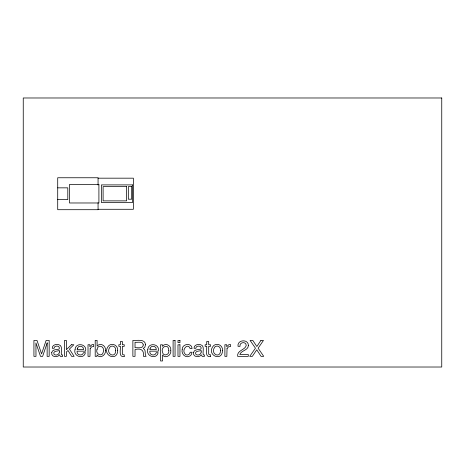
<?xml version="1.0" encoding="UTF-8"?>
<svg xmlns="http://www.w3.org/2000/svg" width="465" height="465" viewBox="0 0 465 465"><rect width="100%" height="100%" fill="white"/><g stroke="black" fill="none" stroke-linecap="round" stroke-linejoin="round"><path stroke-width="0.7" d="M98.063 178.176L133.374 178.176L133.374 209.285L98.063 209.285M57.712 187.848L67.803 187.848L67.803 199.613L57.712 199.613M98.063 185.018L98.063 177.758L57.712 177.758L57.712 209.703L98.063 209.703L98.063 202.775M47.174 342.92L47.128 356.341L49.18 356.341L49.18 340.432L46.122 340.432L41.583 353.882L37.014 340.432L33.928 340.432L33.928 356.341L35.985 356.341L35.927 342.92L40.502 356.341L42.635 356.341L47.174 342.92M168.783 350.471C169.952 354.772 163.11 357.05 162.535 352.191C160.344 346.198 169.08 343.426 168.783 350.471M97.051 349.366C95.034 353.865 102.166 357.573 103.224 352.272C105.567 347.099 98.196 343.217 97.051 349.366M105.416 350.319C106.328 354.929 100.033 359.282 96.999 354.859L96.999 356.341L95.203 356.341L95.203 340.374L97.098 340.374L97.098 346.152C100.056 342.211 106.334 345.716 105.416 350.319M117.709 350.296C117.628 362.433 101.184 355.074 108.386 346.14A4.79 4.79 0 0 1 111.182 344.513C114.675 343.641 118.098 346.745 117.709 350.296M182.21 349.418C180.949 353.772 185.454 358.521 189.726 356.08A3.982 3.982 0 0 0 191.481 354.231L192.045 352.238L190.15 352.238C189.923 353.981 188.302 355.4 186.512 354.935A2.389 2.389 0 0 1 184.931 353.819C181.333 349.878 187.988 342.281 190.15 348.64L192.045 348.64C191.969 342.432 182.018 343.589 182.21 349.418M222.52 350.296C222.433 362.433 205.989 355.074 213.191 346.14A4.79 4.79 0 0 1 215.993 344.513C219.48 343.641 222.909 346.745 222.52 350.296M75.074 349.43C72.732 356.277 83.892 359.945 85.409 352.702L83.491 352.702C82.549 356.562 76.277 355.277 77.068 351.162L85.572 351.162C87.432 343.792 75.533 342.031 75.074 349.43M147.818 349.43C145.475 356.277 156.641 359.945 158.152 352.702L156.24 352.702C155.293 356.562 149.021 355.277 149.817 351.162L158.315 351.162C160.181 343.792 148.277 342.031 147.818 349.43M170.771 350.285C171.794 354.859 165.726 359.259 162.512 355.039L162.512 360.968L160.559 360.968L160.559 344.798L162.454 344.798L162.454 346.332C165.278 342.182 171.631 345.693 170.771 350.285M143.296 344.925C143.336 349.046 137.431 347.431 135.03 347.721L135.03 342.281C137.425 342.653 143.191 340.816 143.296 344.925M51.72 352.534C50.813 357.004 57.369 358.079 59.491 354.807L60.415 356.411L62.63 356.393L62.63 354.958L61.467 354.836C60.543 351.732 63.368 345.611 58.602 344.652C56.009 343.943 52.034 344.978 52.254 348.285L54.074 348.285C54.12 345.943 57.114 345.693 58.735 346.553L59.444 348L58.979 349.128C56.561 349.773 52.371 349.291 51.72 352.534M193.521 352.534C192.615 357.004 199.165 358.079 201.287 354.807L202.217 356.411L204.426 356.393L204.426 354.958L203.263 354.836C202.339 351.732 205.164 345.611 200.403 344.652C197.805 343.943 193.835 344.978 194.05 348.285L195.87 348.285C195.922 345.943 198.91 345.693 200.537 346.553L201.246 348L200.775 349.128C198.357 349.773 194.172 349.291 193.521 352.534M248.374 345.425C248.351 350.488 241.254 350.285 239.824 354.499L248.298 354.499L248.298 356.341L237.65 356.341C236.83 350.162 244.997 350.285 246.218 345.512C246.293 341.107 239.109 342.071 240.01 346.332L238.028 346.332C236.941 339.578 248.49 338.782 248.374 345.425M115.675 350.354C115.855 359.137 105.212 353.987 109.717 347.471A2.651 2.651 0 0 1 111.484 346.193C114.018 345.466 116 347.948 115.675 350.354M220.48 350.354C220.66 359.137 210.023 353.987 214.522 347.471A2.651 2.651 0 0 1 216.289 346.193C218.829 345.466 220.805 347.948 220.48 350.354M145.481 344.722L144.894 347.059L143.237 348.523C146.26 349.622 144.574 353.383 145.667 355.632L146.091 356.341L143.447 356.341C144.15 350.122 141.308 348.116 135.03 349.517L135.03 356.341L132.874 356.341L132.874 340.432C136.634 340.793 145.254 338.503 145.481 344.722M59.392 352.011C59.549 354.661 55.341 356.237 53.847 354.01C52.958 350.564 57.52 351.47 59.392 350.441L59.392 352.011M201.188 352.011C201.345 354.661 197.137 356.237 195.649 354.01C194.754 350.564 199.316 351.47 201.188 350.441L201.188 352.011M90.169 348.506L89.972 356.341L88.019 356.341L88.019 344.739L89.873 344.739L89.873 346.745L91.942 344.693L93.663 344.536L93.663 346.594L91.721 346.774L90.169 348.506M227.036 348.506L226.839 356.341L224.891 356.341L224.891 344.739L226.74 344.739L226.74 346.745L228.815 344.693L230.535 344.536L230.535 346.594L228.588 346.774L227.036 348.506M77.393 348.25L77.12 349.616L83.566 349.616C83.95 346.012 78.509 344.861 77.393 348.25M150.137 348.25L149.869 349.616L156.316 349.616C156.693 346.012 151.259 344.861 150.137 348.25M260.894 340.432L256.866 346.518L252.803 340.432L250.106 340.432L255.448 348.186L249.746 356.341L252.35 356.341L256.756 349.802L261.045 356.341L263.719 356.341L258.122 348.186L263.463 340.432L260.894 340.432M71.372 344.739L66.367 349.668L66.367 340.432L64.496 340.432L64.496 356.341L66.367 356.341L66.367 351.988L68 350.494L71.622 356.341L74.109 356.341L69.419 349.087L73.865 344.739L71.372 344.739M124.242 356.341C118.325 358.056 120.714 349.285 120.418 346.332L118.848 346.332L118.848 344.739L120.418 344.739L120.418 341.502L122.388 341.502L122.388 344.739L124.242 344.739L124.242 346.332L122.388 346.332L122.388 353.906L122.801 354.719L124.242 354.807L124.242 356.341M210.546 356.341C204.629 358.056 207.018 349.285 206.727 346.332L205.152 346.332L205.152 344.739L206.727 344.739L206.727 341.502L208.698 341.502L208.698 344.739L210.546 344.739L210.546 346.332L208.698 346.332L208.698 353.906L209.105 354.719L210.546 354.807L210.546 356.341M441.75 97.981L23.25 97.981L23.25 367.019L441.75 367.019L441.75 97.981M98.906 184.483L69.483 184.483L69.483 202.978L98.906 202.978L98.906 184.483M132.531 184.901L101.428 184.901L101.428 202.56L132.531 202.56L132.531 184.901M126.649 186.587L103.108 186.587L103.108 200.874L126.649 200.874L126.649 186.587M131.688 186.587L128.328 186.587L128.328 199.194L131.688 199.194L131.688 186.587M175.055 340.432L173.102 340.432L173.102 356.341L175.055 356.341L175.055 340.432M179.961 340.432L177.979 340.432L177.979 342.641L179.961 342.641L179.961 340.432M179.961 344.798L177.979 344.798L177.979 356.341L179.961 356.341L179.961 344.798"/></g></svg>
